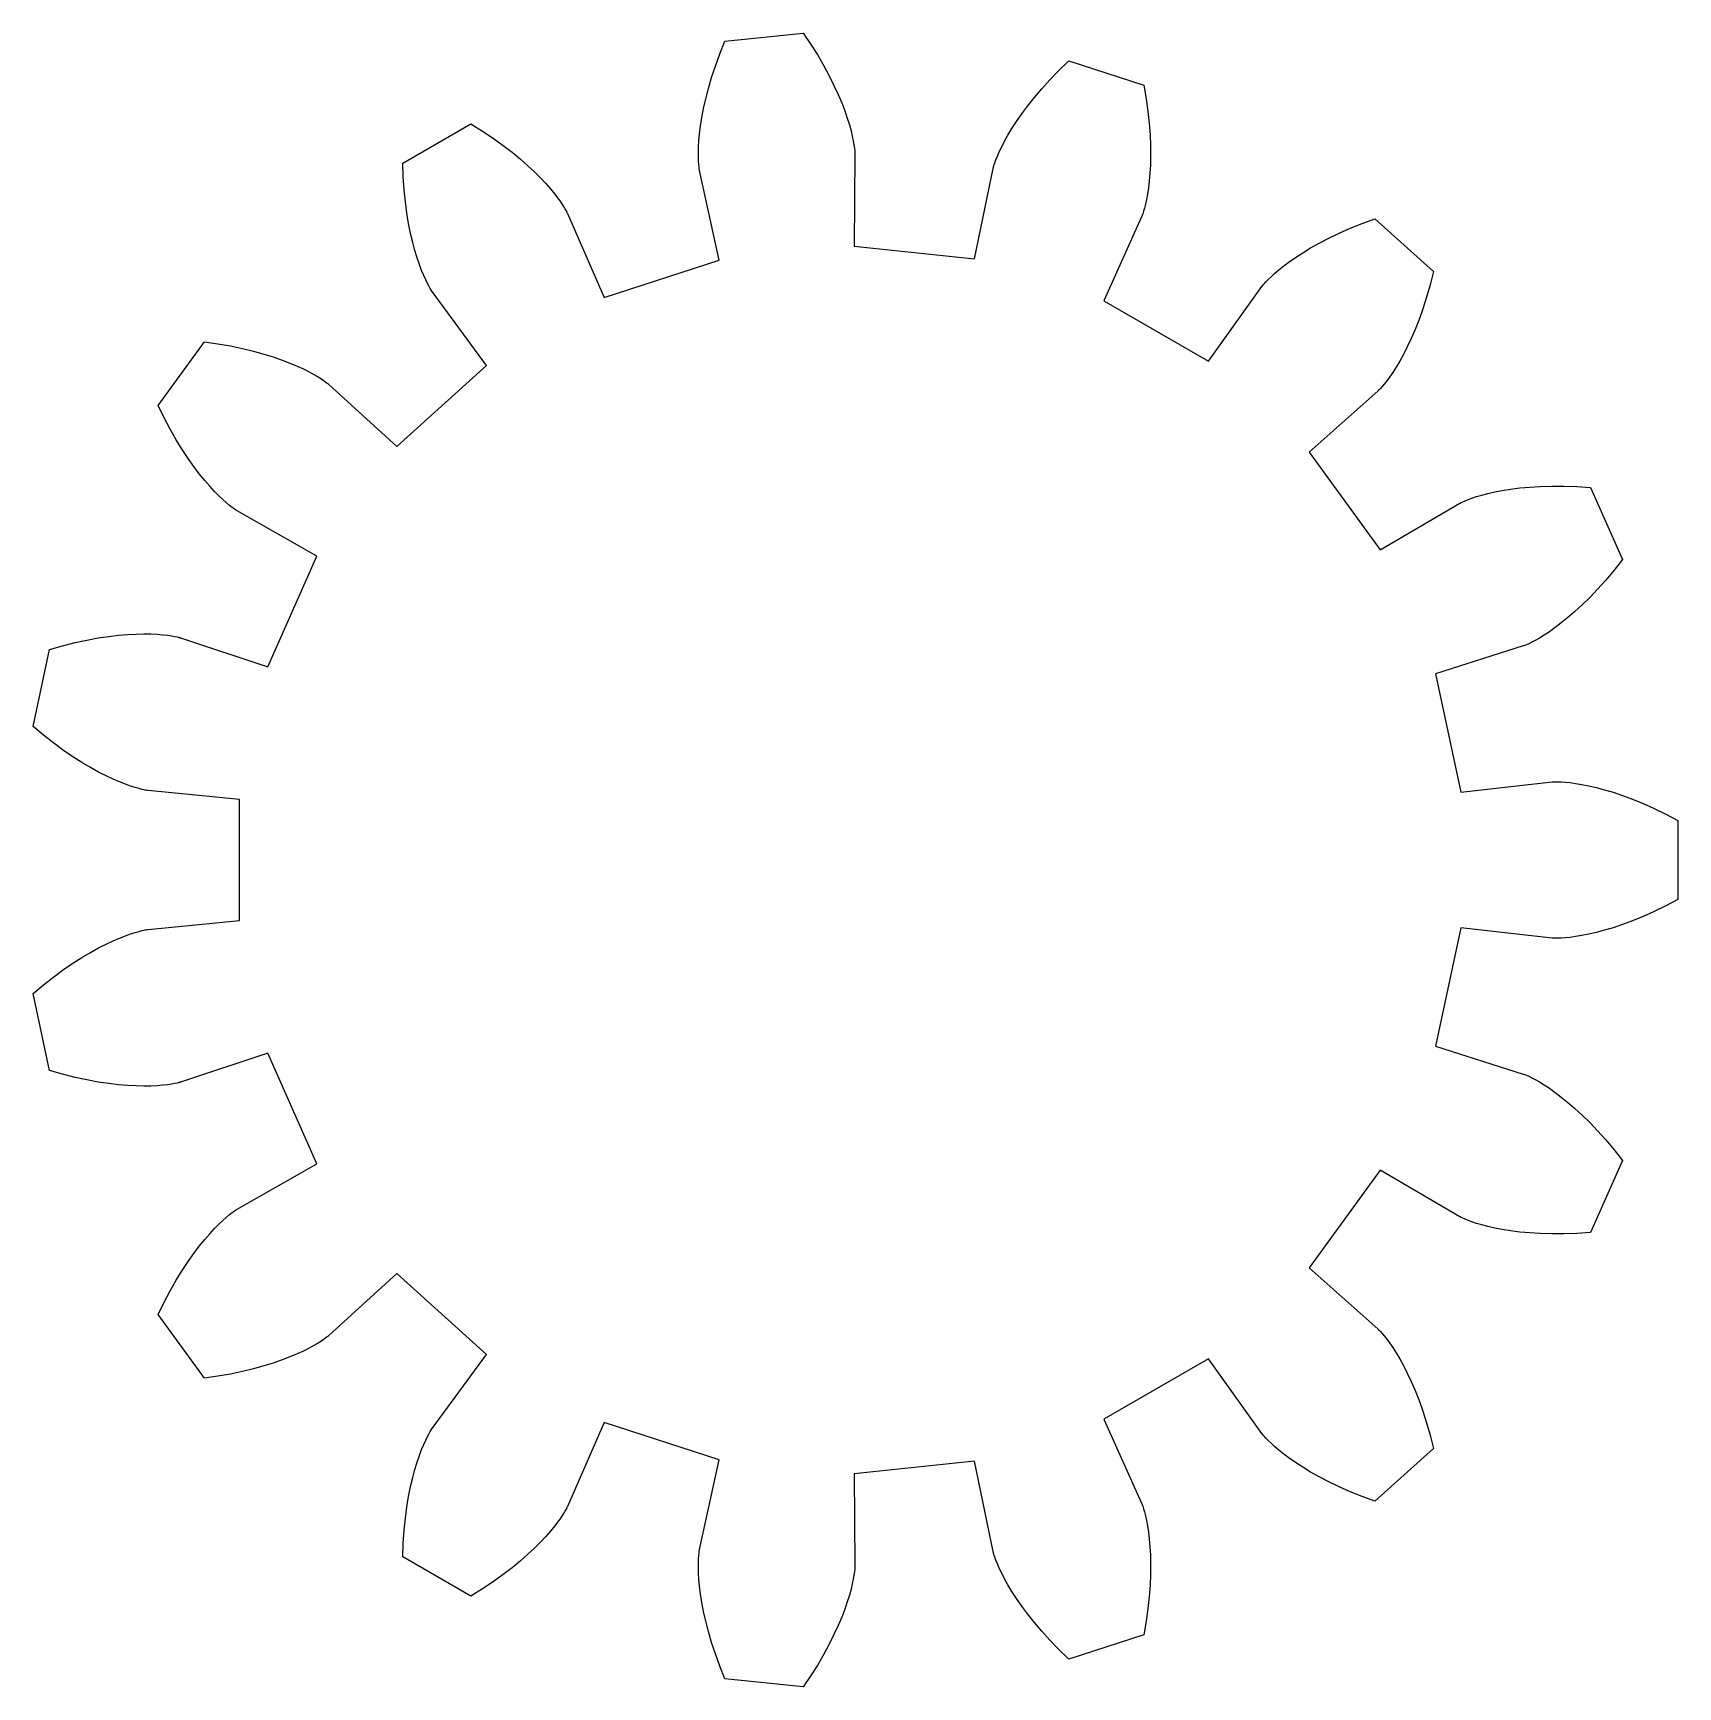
# Model space of a CAD drawing. Extents: x -25.2 to 25.5, y -25.5 to 25.5.
import ezdxf

# ---------------------------------------------------------------- set-up
doc = ezdxf.new("R2010")
doc.units = 0
doc.layers.add('1', color=7, linetype='CONTINUOUS')

msp = doc.modelspace()

# ---------------------------------------------------------------- linework, layer by layer
at = {"layer": '1', "color": 1}
for p, q in [((-3.869, 25.205), (-1.456, 25.458)), ((-1.456, 25.458), (-1.222, 25.11)), ((-4.025, 24.816), (-3.869, 25.205)), ((-1.222, 25.11), (-1.011, 24.774)), ((-4.278, 24.087), (-4.161, 24.443)), ((-4.161, 24.443), (-4.025, 24.816)), ((-1.011, 24.774), (-0.823, 24.45)), ((-0.823, 24.45), (-0.656, 24.141)), ((6.416, 24.307), (6.717, 24.599)), ((6.717, 24.599), (9.025, 23.85)), ((-4.377, 23.75), (-4.278, 24.087)), ((-0.656, 24.141), (-0.51, 23.847)), ((5.889, 23.745), (6.14, 24.022)), ((6.14, 24.022), (6.416, 24.307)), ((-4.526, 23.133), (-4.459, 23.432)), ((-4.459, 23.432), (-4.377, 23.75)), ((-0.51, 23.847), (-0.382, 23.569)), ((-0.382, 23.569), (-0.272, 23.307)), ((5.457, 23.22), (5.661, 23.477)), ((5.661, 23.477), (5.889, 23.745)), ((9.025, 23.85), (9.097, 23.436)), ((9.097, 23.436), (9.152, 23.043)), ((-4.58, 22.855), (-4.526, 23.133)), ((-0.272, 23.307), (-0.179, 23.064)), ((-0.179, 23.064), (-0.101, 22.839)), ((5.112, 22.741), (5.274, 22.974)), ((5.274, 22.974), (5.457, 23.22)), ((9.152, 23.043), (9.193, 22.671)), ((-13.786, 21.452), (-11.685, 22.665)), ((-11.685, 22.665), (-11.33, 22.442)), ((-11.33, 22.442), (-11, 22.221)), ((-4.649, 22.361), (-4.62, 22.597)), ((-4.62, 22.597), (-4.58, 22.855)), ((-0.101, 22.839), (-0.037, 22.633)), ((-0.037, 22.633), (0.014, 22.447)), ((0.014, 22.447), (0.054, 22.282)), ((4.847, 22.319), (4.97, 22.523)), ((4.97, 22.523), (5.112, 22.741)), ((9.193, 22.671), (9.219, 22.321)), ((-11, 22.221), (-10.697, 22.002)), ((-10.697, 22.002), (-10.419, 21.787)), ((-4.685, 21.784), (-4.681, 21.954)), ((-4.681, 21.954), (-4.669, 22.146)), ((-4.669, 22.146), (-4.649, 22.361)), ((0.054, 22.282), (0.084, 22.138)), ((0.084, 22.138), (0.105, 22.015)), ((0.105, 22.015), (0.119, 21.914)), ((0.119, 21.914), (0.128, 21.835)), ((4.58, 21.806), (4.653, 21.96)), ((4.653, 21.96), (4.742, 22.131)), ((4.742, 22.131), (4.847, 22.319)), ((9.219, 22.321), (9.234, 21.993)), ((9.234, 21.993), (9.237, 21.686)), ((-13.771, 21.033), (-13.786, 21.452)), ((-10.419, 21.787), (-10.165, 21.578)), ((-10.165, 21.578), (-9.935, 21.376)), ((-4.684, 21.636), (-4.685, 21.784)), ((-4.68, 21.512), (-4.684, 21.636)), ((-4.673, 21.41), (-4.68, 21.512)), ((-4.665, 21.331), (-4.673, 21.41)), ((0.134, 21.733), (0.116, 18.9)), ((0.128, 21.835), (0.132, 21.778)), ((0.132, 21.778), (0.133, 21.744)), ((0.133, 21.744), (0.134, 21.733)), ((4.415, 21.384), (4.44, 21.46)), ((4.44, 21.46), (4.474, 21.555)), ((4.474, 21.555), (4.521, 21.671)), ((4.521, 21.671), (4.58, 21.806)), ((9.231, 21.403), (9.217, 21.143)), ((9.237, 21.686), (9.231, 21.403)), ((-13.743, 20.637), (-13.771, 21.033)), ((-9.935, 21.376), (-9.729, 21.182)), ((-9.729, 21.182), (-9.544, 20.997)), ((-9.544, 20.997), (-9.382, 20.823)), ((-4.657, 21.275), (-4.665, 21.331)), ((-4.651, 21.241), (-4.657, 21.275)), ((-4.649, 21.23), (-4.651, 21.241)), ((-4.043, 18.462), (-4.649, 21.23)), ((3.816, 18.511), (4.388, 21.286)), ((4.388, 21.286), (4.39, 21.297)), ((4.39, 21.297), (4.399, 21.33)), ((4.399, 21.33), (4.415, 21.384)), ((9.197, 20.905), (9.172, 20.692)), ((9.217, 21.143), (9.197, 20.905)), ((-13.706, 20.265), (-13.743, 20.637)), ((-9.382, 20.823), (-9.24, 20.661)), ((-9.24, 20.661), (-9.117, 20.512)), ((-9.117, 20.512), (-9.014, 20.377)), ((-9.014, 20.377), (-8.928, 20.258)), ((9.143, 20.501), (9.112, 20.334)), ((9.172, 20.692), (9.143, 20.501)), ((-13.659, 19.916), (-13.706, 20.265)), ((-13.604, 19.592), (-13.659, 19.916)), ((-8.928, 20.258), (-8.858, 20.154)), ((-8.858, 20.154), (-8.804, 20.068)), ((-8.804, 20.068), (-8.764, 19.999)), ((-8.764, 19.999), (-8.737, 19.949)), ((-8.737, 19.949), (-8.722, 19.919)), ((-8.722, 19.919), (-8.717, 19.908)), ((-8.717, 19.908), (-7.581, 17.313)), ((8.998, 19.895), (8.979, 19.842)), ((9.022, 19.971), (8.998, 19.895)), ((9.05, 20.069), (9.022, 19.971)), ((9.081, 20.19), (9.05, 20.069)), ((9.112, 20.334), (9.081, 20.19)), ((-13.544, 19.292), (-13.604, 19.592)), ((8.962, 19.8), (7.793, 17.218)), ((8.966, 19.81), (8.962, 19.8)), ((8.979, 19.842), (8.966, 19.81)), ((15.038, 19.297), (15.38, 19.448)), ((15.38, 19.448), (15.748, 19.596)), ((15.748, 19.596), (16.142, 19.741)), ((16.142, 19.741), (17.945, 18.117)), ((-13.479, 19.016), (-13.544, 19.292)), ((-13.412, 18.764), (-13.479, 19.016)), ((0.116, 18.9), (3.816, 18.511)), ((13.92, 18.696), (14.162, 18.843)), ((14.162, 18.843), (14.429, 18.993)), ((14.429, 18.993), (14.721, 19.145)), ((14.721, 19.145), (15.038, 19.297)), ((-13.342, 18.536), (-13.412, 18.764)), ((-13.273, 18.332), (-13.342, 18.536)), ((-13.205, 18.152), (-13.273, 18.332)), ((-7.581, 17.313), (-4.043, 18.462)), ((13.334, 18.289), (13.506, 18.418)), ((13.506, 18.418), (13.701, 18.554)), ((13.701, 18.554), (13.92, 18.696)), ((-13.14, 17.995), (-13.205, 18.152)), ((-13.08, 17.861), (-13.14, 17.995)), ((-13.025, 17.749), (-13.08, 17.861)), ((12.784, 17.799), (12.855, 17.872)), ((12.855, 17.872), (12.945, 17.959)), ((12.945, 17.959), (13.054, 18.058)), ((13.054, 18.058), (13.183, 18.168)), ((13.183, 18.168), (13.334, 18.289)), ((17.945, 18.117), (17.843, 17.71)), ((-12.977, 17.658), (-13.025, 17.749)), ((-12.937, 17.59), (-12.977, 17.658)), ((-12.908, 17.541), (-12.937, 17.59)), ((-12.889, 17.513), (-12.908, 17.541)), ((-12.882, 17.504), (-12.889, 17.513)), ((-11.203, 15.222), (-12.882, 17.504)), ((11.015, 15.358), (12.666, 17.661)), ((12.666, 17.661), (12.673, 17.67)), ((12.673, 17.67), (12.694, 17.697)), ((12.694, 17.697), (12.731, 17.74)), ((12.731, 17.74), (12.784, 17.799)), ((17.734, 17.329), (17.619, 16.972)), ((17.843, 17.71), (17.734, 17.329)), ((7.793, 17.218), (11.015, 15.358)), ((17.619, 16.972), (17.501, 16.641)), ((17.381, 16.335), (17.259, 16.054)), ((17.501, 16.641), (17.381, 16.335)), ((-21.32, 13.99), (-19.893, 15.953)), ((-19.893, 15.953), (-19.478, 15.894)), ((-19.478, 15.894), (-19.087, 15.825)), ((-19.087, 15.825), (-18.721, 15.749)), ((17.139, 15.798), (17.02, 15.566)), ((17.259, 16.054), (17.139, 15.798)), ((-18.721, 15.749), (-18.38, 15.666)), ((-18.38, 15.666), (-18.063, 15.578)), ((-18.063, 15.578), (-17.771, 15.487)), ((-17.771, 15.487), (-17.503, 15.393)), ((-17.503, 15.393), (-17.26, 15.3)), ((-17.26, 15.3), (-17.04, 15.207)), ((16.905, 15.357), (16.795, 15.172)), ((17.02, 15.566), (16.905, 15.357)), ((-17.04, 15.207), (-16.845, 15.117)), ((-16.845, 15.117), (-16.672, 15.03)), ((-16.672, 15.03), (-16.523, 14.949)), ((-16.523, 14.949), (-16.395, 14.875)), ((-16.395, 14.875), (-16.29, 14.809)), ((-16.29, 14.809), (-16.205, 14.752)), ((-13.967, 12.733), (-11.203, 15.222)), ((16.595, 14.87), (16.507, 14.751)), ((16.691, 15.01), (16.595, 14.87)), ((16.795, 15.172), (16.691, 15.01)), ((-16.205, 14.752), (-16.141, 14.705)), ((-16.141, 14.705), (-16.096, 14.671)), ((-16.096, 14.671), (-16.07, 14.649)), ((-16.07, 14.649), (-16.061, 14.641)), ((-16.061, 14.641), (-13.967, 12.733)), ((16.24, 14.443), (14.123, 12.56)), ((16.248, 14.451), (16.24, 14.443)), ((16.273, 14.474), (16.248, 14.451)), ((16.312, 14.515), (16.273, 14.474)), ((16.365, 14.575), (16.312, 14.515)), ((16.43, 14.653), (16.365, 14.575)), ((16.507, 14.751), (16.43, 14.653)), ((-21.135, 13.613), (-21.32, 13.99)), ((-20.949, 13.263), (-21.135, 13.613)), ((-20.763, 12.938), (-20.949, 13.263)), ((-20.579, 12.639), (-20.763, 12.938)), ((-20.397, 12.365), (-20.579, 12.639)), ((-20.22, 12.115), (-20.397, 12.365)), ((14.123, 12.56), (16.309, 9.55)), ((-20.049, 11.889), (-20.22, 12.115)), ((-19.884, 11.687), (-20.049, 11.889)), ((-19.728, 11.507), (-19.884, 11.687)), ((-19.582, 11.349), (-19.728, 11.507)), ((-19.447, 11.212), (-19.582, 11.349)), ((-19.324, 11.094), (-19.447, 11.212)), ((19.27, 11.187), (19.433, 11.236)), ((19.433, 11.236), (19.619, 11.284)), ((19.619, 11.284), (19.83, 11.332)), ((19.83, 11.332), (20.063, 11.377)), ((20.063, 11.377), (20.321, 11.418)), ((20.321, 11.418), (20.602, 11.453)), ((20.602, 11.453), (20.907, 11.482)), ((20.907, 11.482), (21.235, 11.502)), ((21.235, 11.502), (21.586, 11.512)), ((21.586, 11.512), (21.96, 11.511)), ((21.96, 11.511), (22.357, 11.497)), ((22.357, 11.497), (22.776, 11.468)), ((22.776, 11.468), (23.762, 9.252)), ((-19.214, 10.996), (-19.324, 11.094)), ((-19.118, 10.916), (-19.214, 10.996)), ((-19.037, 10.854), (-19.118, 10.916)), ((-18.973, 10.807), (-19.037, 10.854)), ((-18.926, 10.775), (-18.973, 10.807)), ((-18.898, 10.757), (-18.926, 10.775)), ((-18.888, 10.751), (-18.898, 10.757)), ((-16.426, 9.349), (-18.888, 10.751)), ((16.309, 9.55), (18.754, 10.982)), ((18.754, 10.982), (18.764, 10.988)), ((18.764, 10.988), (18.795, 11.003)), ((18.795, 11.003), (18.846, 11.028)), ((18.846, 11.028), (18.918, 11.06)), ((18.918, 11.06), (19.013, 11.098)), ((19.013, 11.098), (19.13, 11.141)), ((19.13, 11.141), (19.27, 11.187)), ((-17.939, 5.951), (-16.426, 9.349)), ((23.762, 9.252), (23.504, 8.922)), ((23.504, 8.922), (23.249, 8.617)), ((22.999, 8.339), (22.757, 8.084)), ((23.249, 8.617), (22.999, 8.339)), ((22.297, 7.646), (22.082, 7.461)), ((22.522, 7.854), (22.297, 7.646)), ((22.757, 8.084), (22.522, 7.854)), ((21.69, 7.154), (21.514, 7.029)), ((21.88, 7.297), (21.69, 7.154)), ((22.082, 7.461), (21.88, 7.297)), ((-24.259, 6.597), (-23.874, 6.694)), ((-23.874, 6.694), (-23.508, 6.773)), ((-23.508, 6.773), (-23.162, 6.836)), ((-23.162, 6.836), (-22.837, 6.884)), ((-22.837, 6.884), (-22.533, 6.92)), ((-22.533, 6.92), (-22.251, 6.943)), ((-22.251, 6.943), (-21.99, 6.957)), ((-21.99, 6.957), (-21.752, 6.961)), ((-21.752, 6.961), (-21.537, 6.959)), ((-21.537, 6.959), (-21.344, 6.95)), ((-21.344, 6.95), (-21.175, 6.937)), ((-21.175, 6.937), (-21.028, 6.92)), ((-21.028, 6.92), (-20.905, 6.903)), ((-20.905, 6.903), (-20.804, 6.885)), ((-20.804, 6.885), (-20.727, 6.869)), ((-20.727, 6.869), (-20.672, 6.855)), ((-20.672, 6.855), (-20.639, 6.846)), ((-20.639, 6.846), (-20.628, 6.843)), ((-20.628, 6.843), (-17.939, 5.951)), ((20.806, 6.626), (20.753, 6.604)), ((20.878, 6.658), (20.806, 6.626)), ((20.97, 6.703), (20.878, 6.658)), ((21.08, 6.761), (20.97, 6.703)), ((21.208, 6.834), (21.08, 6.761)), ((21.353, 6.923), (21.208, 6.834)), ((21.514, 7.029), (21.353, 6.923)), ((-25.167, 4.109), (-24.662, 6.482)), ((-24.662, 6.482), (-24.259, 6.597)), ((20.711, 6.589), (18.011, 5.73)), ((20.721, 6.592), (20.711, 6.589)), ((20.753, 6.604), (20.721, 6.592)), ((18.011, 5.73), (18.784, 2.091)), ((-24.845, 3.84), (-25.167, 4.109)), ((-24.532, 3.595), (-24.845, 3.84)), ((-24.23, 3.375), (-24.532, 3.595)), ((-23.94, 3.176), (-24.23, 3.375)), ((-23.663, 3), (-23.94, 3.176)), ((-23.4, 2.844), (-23.663, 3)), ((-23.151, 2.707), (-23.4, 2.844)), ((-22.919, 2.589), (-23.151, 2.707)), ((-22.703, 2.488), (-22.919, 2.589)), ((-22.505, 2.403), (-22.703, 2.488)), ((-22.326, 2.333), (-22.505, 2.403)), ((-22.165, 2.276), (-22.326, 2.333)), ((-22.025, 2.231), (-22.165, 2.276)), ((-21.905, 2.197), (-22.025, 2.231)), ((-21.806, 2.172), (-21.905, 2.197)), ((-21.728, 2.155), (-21.806, 2.172)), ((-21.673, 2.145), (-21.728, 2.155)), ((-21.639, 2.14), (-21.673, 2.145)), ((-21.628, 2.139), (-21.639, 2.14)), ((-18.808, 1.86), (-21.628, 2.139)), ((18.784, 2.091), (21.6, 2.405)), ((21.6, 2.405), (21.611, 2.406)), ((21.611, 2.406), (21.645, 2.408)), ((21.645, 2.408), (21.702, 2.409)), ((21.702, 2.409), (21.781, 2.409)), ((21.781, 2.409), (21.883, 2.406)), ((21.883, 2.406), (22.008, 2.397)), ((22.008, 2.397), (22.154, 2.383)), ((22.154, 2.383), (22.323, 2.36)), ((22.323, 2.36), (22.513, 2.329)), ((22.513, 2.329), (22.724, 2.287)), ((22.724, 2.287), (22.956, 2.233)), ((22.956, 2.233), (23.208, 2.165)), ((23.208, 2.165), (23.479, 2.084)), ((23.479, 2.084), (23.769, 1.986)), ((-18.808, -1.86), (-18.808, 1.86)), ((23.769, 1.986), (24.077, 1.871)), ((24.077, 1.871), (24.403, 1.737)), ((24.403, 1.737), (24.744, 1.584)), ((24.744, 1.584), (25.1, 1.409)), ((25.1, 1.409), (25.471, 1.213)), ((25.471, 1.213), (25.471, -1.213)), ((25.1, -1.409), (24.744, -1.584)), ((25.471, -1.213), (25.1, -1.409)), ((-21.628, -2.139), (-18.808, -1.86)), ((23.769, -1.986), (23.479, -2.084)), ((24.077, -1.871), (23.769, -1.986)), ((24.403, -1.737), (24.077, -1.871)), ((24.744, -1.584), (24.403, -1.737)), ((-22.919, -2.589), (-22.703, -2.488)), ((-22.703, -2.488), (-22.505, -2.403)), ((-22.505, -2.403), (-22.326, -2.333)), ((-22.326, -2.333), (-22.165, -2.276)), ((-22.165, -2.276), (-22.025, -2.231)), ((-22.025, -2.231), (-21.905, -2.197)), ((-21.905, -2.197), (-21.806, -2.172)), ((-21.806, -2.172), (-21.728, -2.155)), ((-21.728, -2.155), (-21.673, -2.145)), ((-21.673, -2.145), (-21.639, -2.14)), ((-21.639, -2.14), (-21.628, -2.139)), ((18.784, -2.091), (18.011, -5.73)), ((21.6, -2.405), (18.784, -2.091)), ((21.611, -2.406), (21.6, -2.405)), ((21.645, -2.408), (21.611, -2.406)), ((21.702, -2.409), (21.645, -2.408)), ((21.781, -2.409), (21.702, -2.409)), ((21.883, -2.406), (21.781, -2.409)), ((22.008, -2.397), (21.883, -2.406)), ((22.154, -2.383), (22.008, -2.397)), ((22.323, -2.36), (22.154, -2.383)), ((22.513, -2.329), (22.323, -2.36)), ((22.724, -2.287), (22.513, -2.329)), ((22.956, -2.233), (22.724, -2.287)), ((23.208, -2.165), (22.956, -2.233)), ((23.479, -2.084), (23.208, -2.165)), ((-23.94, -3.176), (-23.663, -3)), ((-23.663, -3), (-23.4, -2.844)), ((-23.4, -2.844), (-23.151, -2.707)), ((-23.151, -2.707), (-22.919, -2.589)), ((-24.532, -3.595), (-24.23, -3.375)), ((-24.23, -3.375), (-23.94, -3.176)), ((-25.167, -4.109), (-24.845, -3.84)), ((-24.845, -3.84), (-24.532, -3.595)), ((-24.662, -6.482), (-25.167, -4.109)), ((-17.939, -5.951), (-20.628, -6.843)), ((-16.426, -9.349), (-17.939, -5.951)), ((18.011, -5.73), (20.711, -6.589)), ((-24.259, -6.597), (-24.662, -6.482)), ((-23.874, -6.694), (-24.259, -6.597)), ((20.711, -6.589), (20.721, -6.592)), ((20.721, -6.592), (20.753, -6.604)), ((20.753, -6.604), (20.806, -6.626)), ((-23.508, -6.773), (-23.874, -6.694)), ((-23.162, -6.836), (-23.508, -6.773)), ((-22.837, -6.884), (-23.162, -6.836)), ((-22.533, -6.92), (-22.837, -6.884)), ((-22.251, -6.943), (-22.533, -6.92)), ((-21.99, -6.957), (-22.251, -6.943)), ((-21.752, -6.961), (-21.99, -6.957)), ((-21.537, -6.959), (-21.752, -6.961)), ((-21.344, -6.95), (-21.537, -6.959)), ((-21.175, -6.937), (-21.344, -6.95)), ((-21.028, -6.92), (-21.175, -6.937)), ((-20.905, -6.903), (-21.028, -6.92)), ((-20.804, -6.885), (-20.905, -6.903)), ((-20.727, -6.869), (-20.804, -6.885)), ((-20.672, -6.855), (-20.727, -6.869)), ((-20.639, -6.846), (-20.672, -6.855)), ((-20.628, -6.843), (-20.639, -6.846)), ((20.806, -6.626), (20.878, -6.658)), ((20.878, -6.658), (20.97, -6.703)), ((20.97, -6.703), (21.08, -6.761)), ((21.08, -6.761), (21.208, -6.834)), ((21.208, -6.834), (21.353, -6.923)), ((21.353, -6.923), (21.514, -7.029)), ((21.514, -7.029), (21.69, -7.154)), ((21.69, -7.154), (21.88, -7.297)), ((21.88, -7.297), (22.082, -7.461)), ((22.082, -7.461), (22.297, -7.646)), ((22.297, -7.646), (22.522, -7.854)), ((22.522, -7.854), (22.757, -8.084)), ((22.757, -8.084), (22.999, -8.339)), ((22.999, -8.339), (23.249, -8.617)), ((23.249, -8.617), (23.504, -8.922)), ((23.504, -8.922), (23.762, -9.252)), ((-18.888, -10.751), (-16.426, -9.349)), ((16.309, -9.55), (14.123, -12.56)), ((18.754, -10.982), (16.309, -9.55)), ((23.762, -9.252), (22.776, -11.468)), ((-19.447, -11.212), (-19.324, -11.094)), ((-19.324, -11.094), (-19.214, -10.996)), ((-19.214, -10.996), (-19.118, -10.916)), ((-19.118, -10.916), (-19.037, -10.854)), ((-19.037, -10.854), (-18.973, -10.807)), ((-18.973, -10.807), (-18.926, -10.775)), ((-18.926, -10.775), (-18.898, -10.757)), ((-18.898, -10.757), (-18.888, -10.751)), ((18.764, -10.988), (18.754, -10.982)), ((18.795, -11.003), (18.764, -10.988)), ((18.846, -11.028), (18.795, -11.003)), ((18.918, -11.06), (18.846, -11.028)), ((19.013, -11.098), (18.918, -11.06)), ((19.13, -11.141), (19.013, -11.098)), ((19.27, -11.187), (19.13, -11.141)), ((19.433, -11.236), (19.27, -11.187)), ((-20.049, -11.889), (-19.884, -11.687)), ((-19.884, -11.687), (-19.728, -11.507)), ((-19.728, -11.507), (-19.582, -11.349)), ((-19.582, -11.349), (-19.447, -11.212)), ((19.619, -11.284), (19.433, -11.236)), ((19.83, -11.332), (19.619, -11.284)), ((20.063, -11.377), (19.83, -11.332)), ((20.321, -11.418), (20.063, -11.377)), ((20.602, -11.453), (20.321, -11.418)), ((20.907, -11.482), (20.602, -11.453)), ((21.235, -11.502), (20.907, -11.482)), ((21.586, -11.512), (21.235, -11.502)), ((21.96, -11.511), (21.586, -11.512)), ((22.357, -11.497), (21.96, -11.511)), ((22.776, -11.468), (22.357, -11.497)), ((-20.397, -12.365), (-20.22, -12.115)), ((-20.22, -12.115), (-20.049, -11.889)), ((-20.763, -12.938), (-20.579, -12.639)), ((-20.579, -12.639), (-20.397, -12.365)), ((14.123, -12.56), (16.24, -14.443)), ((-20.949, -13.263), (-20.763, -12.938)), ((-13.967, -12.733), (-16.061, -14.641)), ((-11.203, -15.222), (-13.967, -12.733)), ((-21.32, -13.99), (-21.135, -13.613)), ((-21.135, -13.613), (-20.949, -13.263)), ((-19.893, -15.953), (-21.32, -13.99)), ((-16.205, -14.752), (-16.29, -14.809)), ((-16.141, -14.705), (-16.205, -14.752)), ((-16.096, -14.671), (-16.141, -14.705)), ((-16.07, -14.649), (-16.096, -14.671)), ((-16.061, -14.641), (-16.07, -14.649)), ((16.24, -14.443), (16.248, -14.451)), ((16.248, -14.451), (16.273, -14.474)), ((16.273, -14.474), (16.312, -14.515)), ((16.312, -14.515), (16.365, -14.575)), ((16.365, -14.575), (16.43, -14.653)), ((16.43, -14.653), (16.507, -14.751)), ((16.507, -14.751), (16.595, -14.87)), ((-17.04, -15.207), (-17.26, -15.3)), ((-16.845, -15.117), (-17.04, -15.207)), ((-16.672, -15.03), (-16.845, -15.117)), ((-16.523, -14.949), (-16.672, -15.03)), ((-16.395, -14.875), (-16.523, -14.949)), ((-16.29, -14.809), (-16.395, -14.875)), ((-12.882, -17.504), (-11.203, -15.222)), ((16.595, -14.87), (16.691, -15.01)), ((16.691, -15.01), (16.795, -15.172)), ((16.795, -15.172), (16.905, -15.357)), ((-18.721, -15.749), (-19.087, -15.825)), ((-18.38, -15.666), (-18.721, -15.749)), ((-18.063, -15.578), (-18.38, -15.666)), ((-17.771, -15.487), (-18.063, -15.578)), ((-17.503, -15.393), (-17.771, -15.487)), ((-17.26, -15.3), (-17.503, -15.393)), ((11.015, -15.358), (7.793, -17.218)), ((12.666, -17.661), (11.015, -15.358)), ((16.905, -15.357), (17.02, -15.566)), ((17.02, -15.566), (17.139, -15.798)), ((-19.478, -15.894), (-19.893, -15.953)), ((-19.087, -15.825), (-19.478, -15.894)), ((17.139, -15.798), (17.259, -16.054)), ((17.259, -16.054), (17.381, -16.335)), ((17.381, -16.335), (17.501, -16.641)), ((17.501, -16.641), (17.619, -16.972)), ((7.793, -17.218), (8.962, -19.8)), ((17.619, -16.972), (17.734, -17.329)), ((-13.08, -17.861), (-13.025, -17.749)), ((-13.025, -17.749), (-12.977, -17.658)), ((-12.977, -17.658), (-12.937, -17.59)), ((-12.937, -17.59), (-12.908, -17.541)), ((-12.908, -17.541), (-12.889, -17.513)), ((-12.889, -17.513), (-12.882, -17.504)), ((-7.581, -17.313), (-8.717, -19.908)), ((-4.043, -18.462), (-7.581, -17.313)), ((12.673, -17.67), (12.666, -17.661)), ((12.694, -17.697), (12.673, -17.67)), ((12.731, -17.74), (12.694, -17.697)), ((12.784, -17.799), (12.731, -17.74)), ((12.855, -17.872), (12.784, -17.799)), ((17.734, -17.329), (17.843, -17.71)), ((17.843, -17.71), (17.945, -18.117)), ((-13.273, -18.332), (-13.205, -18.152)), ((-13.205, -18.152), (-13.14, -17.995)), ((-13.14, -17.995), (-13.08, -17.861)), ((12.945, -17.959), (12.855, -17.872)), ((13.054, -18.058), (12.945, -17.959)), ((13.183, -18.168), (13.054, -18.058)), ((13.334, -18.289), (13.183, -18.168)), ((13.506, -18.418), (13.334, -18.289)), ((17.945, -18.117), (16.142, -19.741)), ((-13.479, -19.016), (-13.412, -18.764)), ((-13.412, -18.764), (-13.342, -18.536)), ((-13.342, -18.536), (-13.273, -18.332)), ((-4.649, -21.23), (-4.043, -18.462)), ((3.816, -18.511), (0.116, -18.9)), ((4.388, -21.286), (3.816, -18.511)), ((13.701, -18.554), (13.506, -18.418)), ((13.92, -18.696), (13.701, -18.554)), ((14.162, -18.843), (13.92, -18.696)), ((-13.604, -19.592), (-13.544, -19.292)), ((-13.544, -19.292), (-13.479, -19.016)), ((0.116, -18.9), (0.134, -21.733)), ((14.429, -18.993), (14.162, -18.843)), ((14.721, -19.145), (14.429, -18.993)), ((15.038, -19.297), (14.721, -19.145)), ((15.38, -19.448), (15.038, -19.297)), ((-13.659, -19.916), (-13.604, -19.592)), ((8.962, -19.8), (8.966, -19.81)), ((8.966, -19.81), (8.979, -19.842)), ((8.979, -19.842), (8.998, -19.895)), ((15.748, -19.596), (15.38, -19.448)), ((16.142, -19.741), (15.748, -19.596)), ((-13.743, -20.637), (-13.706, -20.265)), ((-13.706, -20.265), (-13.659, -19.916)), ((-8.928, -20.258), (-9.014, -20.377)), ((-8.858, -20.154), (-8.928, -20.258)), ((-8.804, -20.068), (-8.858, -20.154)), ((-8.764, -19.999), (-8.804, -20.068)), ((-8.737, -19.949), (-8.764, -19.999)), ((-8.722, -19.919), (-8.737, -19.949)), ((-8.717, -19.908), (-8.722, -19.919)), ((8.998, -19.895), (9.022, -19.971)), ((9.022, -19.971), (9.05, -20.069)), ((9.05, -20.069), (9.081, -20.19)), ((9.081, -20.19), (9.112, -20.334)), ((9.112, -20.334), (9.143, -20.501)), ((-13.771, -21.033), (-13.743, -20.637)), ((-9.382, -20.823), (-9.544, -20.997)), ((-9.24, -20.661), (-9.382, -20.823)), ((-9.117, -20.512), (-9.24, -20.661)), ((-9.014, -20.377), (-9.117, -20.512)), ((9.143, -20.501), (9.172, -20.692)), ((9.172, -20.692), (9.197, -20.905)), ((-13.786, -21.452), (-13.771, -21.033)), ((-9.935, -21.376), (-10.165, -21.578)), ((-9.729, -21.182), (-9.935, -21.376)), ((-9.544, -20.997), (-9.729, -21.182)), ((-4.673, -21.41), (-4.665, -21.331)), ((-4.665, -21.331), (-4.657, -21.275)), ((-4.657, -21.275), (-4.651, -21.241)), ((-4.651, -21.241), (-4.649, -21.23)), ((4.39, -21.297), (4.388, -21.286)), ((4.399, -21.33), (4.39, -21.297)), ((4.415, -21.384), (4.399, -21.33)), ((4.44, -21.46), (4.415, -21.384)), ((9.197, -20.905), (9.217, -21.143)), ((9.217, -21.143), (9.231, -21.403)), ((-11.685, -22.665), (-13.786, -21.452)), ((-10.419, -21.787), (-10.697, -22.002)), ((-10.165, -21.578), (-10.419, -21.787)), ((-4.685, -21.784), (-4.684, -21.636)), ((-4.681, -21.954), (-4.685, -21.784)), ((-4.684, -21.636), (-4.68, -21.512)), ((-4.68, -21.512), (-4.673, -21.41)), ((0.128, -21.835), (0.119, -21.914)), ((0.132, -21.778), (0.128, -21.835)), ((0.133, -21.744), (0.132, -21.778)), ((0.134, -21.733), (0.133, -21.744)), ((4.474, -21.555), (4.44, -21.46)), ((4.521, -21.671), (4.474, -21.555)), ((4.58, -21.806), (4.521, -21.671)), ((4.653, -21.96), (4.58, -21.806)), ((9.231, -21.403), (9.237, -21.686)), ((9.237, -21.686), (9.234, -21.993)), ((-11, -22.221), (-11.33, -22.442)), ((-10.697, -22.002), (-11, -22.221)), ((-4.669, -22.146), (-4.681, -21.954)), ((-4.649, -22.361), (-4.669, -22.146)), ((-4.62, -22.597), (-4.649, -22.361)), ((0.054, -22.282), (0.014, -22.447)), ((0.084, -22.138), (0.054, -22.282)), ((0.105, -22.015), (0.084, -22.138)), ((0.119, -21.914), (0.105, -22.015)), ((4.742, -22.131), (4.653, -21.96)), ((4.847, -22.319), (4.742, -22.131)), ((4.97, -22.523), (4.847, -22.319)), ((9.219, -22.321), (9.193, -22.671)), ((9.234, -21.993), (9.219, -22.321)), ((-11.33, -22.442), (-11.685, -22.665)), ((-4.58, -22.855), (-4.62, -22.597)), ((-4.526, -23.133), (-4.58, -22.855)), ((-0.101, -22.839), (-0.179, -23.064)), ((-0.037, -22.633), (-0.101, -22.839)), ((0.014, -22.447), (-0.037, -22.633)), ((5.112, -22.741), (4.97, -22.523)), ((5.274, -22.974), (5.112, -22.741)), ((9.193, -22.671), (9.152, -23.043)), ((-4.459, -23.432), (-4.526, -23.133)), ((-0.272, -23.307), (-0.382, -23.569)), ((-0.179, -23.064), (-0.272, -23.307)), ((5.457, -23.22), (5.274, -22.974)), ((5.661, -23.477), (5.457, -23.22)), ((9.152, -23.043), (9.097, -23.436)), ((-4.377, -23.75), (-4.459, -23.432)), ((-4.278, -24.087), (-4.377, -23.75)), ((-0.51, -23.847), (-0.656, -24.141)), ((-0.382, -23.569), (-0.51, -23.847)), ((5.889, -23.745), (5.661, -23.477)), ((6.14, -24.022), (5.889, -23.745)), ((9.025, -23.85), (6.717, -24.599)), ((9.097, -23.436), (9.025, -23.85)), ((-4.161, -24.443), (-4.278, -24.087)), ((-0.656, -24.141), (-0.823, -24.45)), ((6.416, -24.307), (6.14, -24.022)), ((6.717, -24.599), (6.416, -24.307)), ((-4.025, -24.816), (-4.161, -24.443)), ((-3.869, -25.205), (-4.025, -24.816)), ((-1.011, -24.774), (-1.222, -25.11)), ((-0.823, -24.45), (-1.011, -24.774)), ((-1.456, -25.458), (-3.869, -25.205)), ((-1.222, -25.11), (-1.456, -25.458))]:
    msp.add_line(p, q, dxfattribs=at)

doc.saveas('drawing.dxf')
